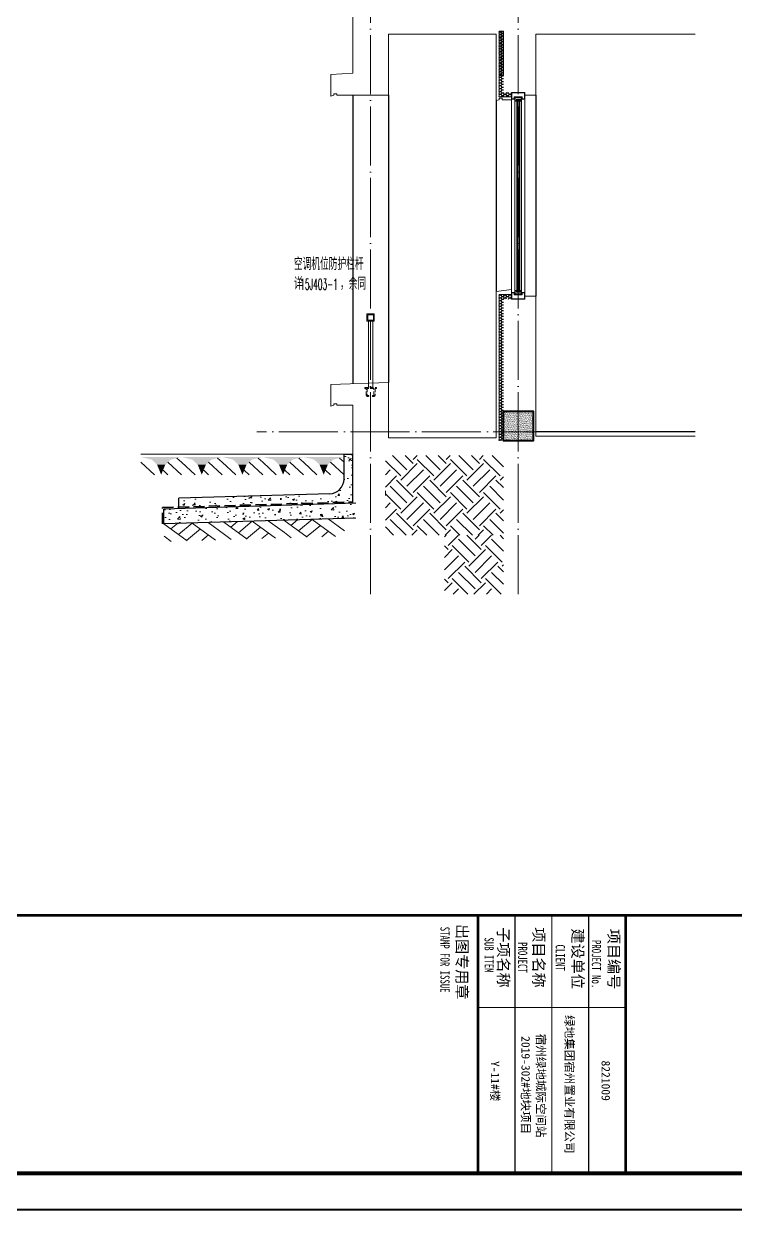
# Model space of a CAD drawing. Extents: x -518115 to 389031, y -231062 to 1628073.
# Drawn here: x 228178 to 232998, y -221678 to -213640 of the extents above; entities that cross this region are included whole.
import ezdxf

# ---------------------------------------------------------------- set-up
doc = ezdxf.new("R2010")
doc.units = 0
doc.header["$LTSCALE"] = 1000
doc.header["$MEASUREMENT"] = 0
doc.linetypes.add('DASH', pattern=[0.35, 0.25, -0.1])
doc.linetypes.add('DOTE', pattern=[2.42, 2, -0.2, 0.02, -0.2])
for name, color, linetype in [('COLUMN', 9, 'Continuous'), ('PUB_TEXT', 4, 'Continuous'), ('图框', 140, 'Continuous'), ('图签文字', 147, 'Continuous'), ('看线', 251, 'Continuous'), ('立面-看线', 251, 'Continuous')]:
    doc.layers.add(name, color=color, linetype=linetype)
for name, color, linetype, lineweight in [('DOTE', 19, 'DOTE', 9), ('PUB_HATCH', 8, 'Continuous', 9), ('S_WINDOW', 144, 'Continuous', 15), ('WALL', 9, 'Continuous', 40), ('内粉刷', 37, 'Continuous', 9), ('图签', 147, 'Continuous', 18), ('填充', 251, 'Continuous', 5), ('立面-中轮廓线', 213, 'Continuous', 35), ('立面-栏杆', 105, 'Continuous', 15), ('粉刷', 251, 'Continuous', 9), ('细细', 250, 'Continuous', 0)]:
    doc.layers.add(name, color=color, linetype=linetype, lineweight=lineweight)
doc.layers.add('yichutu', color=7, linetype='Continuous', true_color=0xffffff, plot=False)
doc.styles.add('_TCH_DIM', font='SIMPLEX.shx', dxfattribs={"width": 0.7, "bigfont": 'GBCBIG.shx'})
doc.styles.add('宋体', font='', dxfattribs={"height": 50})
doc.styles.add('建筑图签-1', font='', dxfattribs={"width": 0.7})
doc.styles.get('宋体').set_extended_font_data('SimSun')
doc.styles.get('建筑图签-1').set_extended_font_data('SimHei')
pattern_1 = [(50, (28072.99, 249033.25), (143.452037, -12.550427), [15, -165]), (355, (28072.99, 249033.25), (-27.750267, 150.438427), [12, -132]), (100.4514, (28084.94, 249032.2), (115.701876, 137.88791), [12.74804, -140.22842]), (46.1842, (28072.99, 249073.25), (213.44821, -33.1038), [22.5, -247.5]), (96.6356, (28090.77, 249070.5), (186.93254, 194.82357), [19.12206, -210.3426]), (351.1842, (28072.99, 249073.25), (186.93239, 194.82372), [18, -198]), (21, (28092.99, 249063.25), (119.38141, -80.52378), [15, -165]), (326, (28092.99, 249063.25), (48.663066, 145.03001), [12, -132]), (71.4514, (28102.93, 249056.54), (168.044526, 64.5061), [12.74804, -140.22842]), (37.5, (28072.986, 249033.25), (2.431971, 66.578771), [0, -130.4, 0, -134, 0, -132.5]), (7.5, (28072.986, 249033.25), (52.613907, 78.882342), [0, -76.4, 0, -127.4, 0, -50.5]), (327.5, (28028.386, 249033.25), (106.764487, -4.510974), [0, -50, 0, -156, 0, -207]), (317.5, (28008.39, 249033.25), (116.637234, 20.020996), [0, -65, 0, -103.6, 0, -147])]
pattern_2 = [(315, (-218910.2607, -140541.0897), (-1.767766953, -1.767766953), []), (315, (-218909.0822, -140541.0897), (-1.767766953, -1.767766953), [])]
pattern_3 = [(315, (-218910.2607, -141979.3279), (-1.767766953, -1.767766953), []), (315, (-218909.0822, -141979.3279), (-1.767766953, -1.767766953), [])]

# ---------------------------------------------------------------- blocks, each defined once
blk = doc.blocks.new('GFDDDDRG')
at = {"layer": '图框'}
blk.add_lwpolyline([(923310, -107437), (923310, -159999), (893610, -159999), (893610, -107437)], close=True, dxfattribs=at)
blk.add_lwpolyline([(923310, -107437), (923310, -159999), (893610, -159999), (893610, -107437)], close=True, dxfattribs=at)
at = {"layer": '图框', "const_width": 50}
blk.add_lwpolyline([(894110, -159499), (922810, -159499), (922810, -108687), (894110, -108687)], close=True, dxfattribs=at)
at = {"layer": '图框'}
for points, const_width in [([(894110, -156002), (922810, -156002)], 35), ([(909660, -159502), (909660, -156002)], 35), ([(910160, -156002), (910160, -159502)], 17.5), ([(910660, -156002), (910660, -159502)], 17.5), ([(911160, -156002), (911160, -159502)], 17.5), ([(911660, -156002), (911660, -159502)], 35), ([(911660, -156002), (911660, -159502)], 35), ([(909660, -157252), (911660, -157252)], 17.5)]:
    blk.add_lwpolyline(points, dxfattribs=dict(at, const_width=const_width))
at = {"layer": '图框', "style": '建筑图签-1', "width": 0.7}
for s, p in [('STAMP FOR ISSUE', (909150, -156158)), ('SUB ITEM', (909748, -156303)), ('PROJECT', (910203, -156366)), ('CLIENT', (910713, -156399)), ('PROJECT No.', (911202, -156337, -899))]:
    blk.add_text(s, height=125, rotation=270, dxfattribs=at).set_placement(p)
at = {"layer": '图签', "color": 2, "style": '宋体'}
for s, height, p in [('绿地集团宿州置业有限公司', 114.67, (910841, -157355)), ('2019-302#地块项目', 114.67, (910249, -157640)), ('宿州绿地城际空间站', 114.7, (910454, -157607)), ('Y-11#楼', 114.7, (909834, -157977)), ('8221009', 114.7, (911334, -157971))]:
    blk.add_text(s, height=height, rotation=270, dxfattribs=at).set_placement(p)
at = {"layer": '图签文字', "color": 7, "style": '建筑图签-1'}
for s, p in [('出图专用章', (909369, -156120)), ('子项名称', (909930, -156165)), ('项目名称', (910408, -156165)), ('建设单位', (910937, -156182)), ('项目编号', (911426, -156186))]:
    blk.add_text(s, height=150, rotation=270, dxfattribs=at).set_placement(p)
blk = doc.blocks.new('yct-1051-594-26275-14850-25-1002.0')
at = {"layer": 'yichutu', "color": 7, "true_color": 0xffffff}
blk.add_lwpolyline([(0, 0), (0, 14850), (26275, 14850), (26275, 0)], close=True, dxfattribs=at)
blk = doc.blocks.new('$LinePat$素土夯实')
at = {"color": 0}
for p, q in [((0, -210), (210, 0)), ((120, -300), (420, 0)), ((420, 0), (608, -188)), ((495, -300), (795, 0)), ((615, 0), (705, -90)), ((315, -105), (502, -293)), ((210, -210), (300, -300)), ((705, -300), (795, -210))]:
    blk.add_line(p, q, dxfattribs=at)
blk = doc.blocks.new('$LinePat$自然土壤')
at = {"color": 0}
for p, q in [((0, -90), (71, -19)), ((0, -300), (211, -89)), ((420, -300), (630, -90)), ((210, -300), (286, -224))]:
    blk.add_line(p, q, dxfattribs=at)
for points in [[(0, 0), (630, 0), (168, -45), (462, -45)], [(168, -45), (462, -45), (252, -132), (378, -132)], [(252, -132), (378, -132), (315, -300)]]:
    blk.add_solid(points, dxfattribs=at)
blk = doc.blocks.new('sanshui')
at = {"layer": '粉刷'}
h = blk.add_hatch(dxfattribs=at)
h.set_pattern_fill('混凝土', color=256, scale=20)
h.set_pattern_definition(pattern_1)
edge = h.paths.add_edge_path()
edge.add_line((346317.8, 427329.6), (346257.8, 427329.6))
edge.add_line((346257.8, 427329.6), (346257.8, 427160.3))
edge.add_arc((346157.8, 427160.3), 100, 271.71836, 360, ccw=False)
edge.add_line((346160.8, 427060.3), (345137.8, 427029.6))
edge.add_line((345137.8, 427029.6), (345137.8, 426969.6))
edge.add_line((345137.8, 426969.6), (346317.8, 427005))
edge.add_line((346317.8, 427005), (346317.8, 427329.6))
h = blk.add_hatch(dxfattribs=at)
h.set_pattern_fill('混凝土', color=256, scale=20)
h.set_pattern_definition(pattern_1)
h.paths.add_polyline_path([(346337.8, 426895.6), (346337.8, 426995.6), (345037.8, 426956.6), (345037.8, 426856.6)])
at = {"layer": 'COLUMN'}
for p, q in [((346257.8, 427329.6), (346317.8, 427329.6)), ((346257.8, 427160.3), (346257.8, 427329.6)), ((346317.8, 426995), (346317.8, 427329.6)), ((346338.1, 426995.6), (345037.8, 426956.6)), ((346160.8, 427060.3), (345137.8, 427029.6)), ((345137.8, 426959.6), (345137.8, 427029.6)), ((345037.8, 426856.6), (345037.8, 426956.6)), ((346338.1, 426895.6), (345037.8, 426856.6))]:
    blk.add_line(p, q, dxfattribs=at)
blk.add_arc((346157.8, 427160.3), 100, 271.71836, 0, dxfattribs=at)
at = {"layer": '立面-中轮廓线', "linetype": 'DASH', "ltscale": 0.3}
blk.add_lwpolyline([(345027.8, 426856.6), (345027.8, 426966.3), (346317.8, 427005)], dxfattribs=at)
at = {"layer": '粉刷'}
blk.add_line((344881.5, 427329.6), (346257.8, 427329.6), dxfattribs=at)
at = {"layer": '粉刷', "yscale": 0.4, "zscale": 0.4}
for name, p, xscale, rotation in [('$LinePat$自然土壤', (345156.8, 427309.6), -0.4369306507241237, 359.9999999999903), ('$LinePat$自然土壤', (345432, 427309.6), -0.4369306507241237, 359.9999999999903), ('$LinePat$自然土壤', (345707.3, 427309.6), -0.4369306507241237, 359.9999999999903), ('$LinePat$自然土壤', (345982.6, 427309.6), -0.4369306507241237, 359.9999999999903), ('$LinePat$自然土壤', (346257.8, 427309.6), -0.4369306507241237, 359.9999999999903), ('$LinePat$素土夯实', (345444.5, 426868.8), -0.5117605352322558, 1.718358001643932), ('$LinePat$素土夯实', (345851.2, 426881), -0.5117605352322558, 1.718358001643932), ('$LinePat$素土夯实', (346257.8, 426893.2), -0.5117605352322558, 1.718358001643932)]:
    blk.add_blockref(name, p, dxfattribs=dict(at, xscale=xscale, rotation=rotation))
blk = doc.blocks.new('zrszerf')
at = {"layer": '细细'}
h = blk.add_hatch(dxfattribs=at)
h.set_pattern_fill('金属', color=256, style=0)
h.set_pattern_definition(pattern_2)
h.paths.add_polyline_path([(257694.9, 608543.3), (257714.9, 608543.3), (257714.9, 608556.8), (257764.9, 608556.8), (257764.9, 608543.3), (257784.9, 608543.3), (257784.9, 608588.3), (257694.9, 608588.3)])
h.paths.add_polyline_path([(257712.9, 608558.8), (257712.9, 608545.3), (257696.9, 608545.3), (257696.9, 608586.3), (257782.9, 608586.3), (257782.9, 608545.3), (257766.9, 608545.3), (257766.9, 608558.8)], flags=16)
h = blk.add_hatch(dxfattribs=at)
h.set_pattern_fill('金属', color=256, style=0)
h.set_pattern_definition(pattern_2)
h.paths.add_polyline_path([(257762.4, 608554.8), (257762.4, 608529.8), (257750.4, 608529.8), (257750.4, 608539.8), (257729.4, 608539.8), (257729.4, 608529.8), (257717.4, 608529.8), (257717.4, 608554.8)])
h.paths.add_polyline_path([(257719.4, 608552.8), (257719.4, 608531.8), (257727.4, 608531.8), (257727.4, 608541.8), (257752.4, 608541.8), (257752.4, 608531.8), (257760.4, 608531.8), (257760.4, 608552.8)], flags=16)
h = blk.add_hatch(color=256, dxfattribs=at)
edge = h.paths.add_edge_path()
edge.add_line((257735.4, 608539.8), (257735.4, 608527.8))
edge.add_arc((257739.9, 608519.5), 9.44, 61.51755, 118.48245, ccw=False)
edge.add_line((257744.4, 608527.8), (257744.4, 608539.8))
edge.add_arc((257739.9, 608548.1), 9.44, 241.51755, 298.48245, ccw=False)
h = blk.add_hatch(dxfattribs=at)
h.set_pattern_fill('金属', color=256, style=0)
h.set_pattern_definition(pattern_3)
h.paths.add_polyline_path([(257694.9, 607233.3), (257714.9, 607233.3), (257714.9, 607219.8), (257764.9, 607219.8), (257764.9, 607233.3), (257784.9, 607233.3), (257784.9, 607188.3), (257694.9, 607188.3)])
h.paths.add_polyline_path([(257712.9, 607217.8), (257712.9, 607231.3), (257696.9, 607231.3), (257696.9, 607190.3), (257782.9, 607190.3), (257782.9, 607231.3), (257766.9, 607231.3), (257766.9, 607217.8)], flags=16)
h = blk.add_hatch(dxfattribs=at)
h.set_pattern_fill('金属', color=256, style=0)
h.set_pattern_definition(pattern_3)
h.paths.add_polyline_path([(257762.4, 607221.8), (257762.4, 607246.8), (257750.4, 607246.8), (257750.4, 607236.8), (257729.4, 607236.8), (257729.4, 607246.8), (257717.4, 607246.8), (257717.4, 607221.8)])
h.paths.add_polyline_path([(257719.4, 607223.8), (257719.4, 607244.8), (257727.4, 607244.8), (257727.4, 607234.8), (257752.4, 607234.8), (257752.4, 607244.8), (257760.4, 607244.8), (257760.4, 607223.8)], flags=16)
h = blk.add_hatch(color=256, dxfattribs=at)
edge = h.paths.add_edge_path()
edge.add_line((257735.4, 607236.8), (257735.4, 607248.8))
edge.add_arc((257739.9, 607257.1), 9.44, 241.51755, 298.48245)
edge.add_line((257744.4, 607248.8), (257744.4, 607236.8))
edge.add_arc((257739.9, 607228.5), 9.44, 61.51755, 118.48245)
at = {"layer": 'S_WINDOW'}
for p, q in [((257694.9, 607233.3), (257694.9, 608543.3)), ((257717.4, 607246.8), (257717.4, 608529.8)), ((257762.4, 607246.8), (257762.4, 608529.8)), ((257784.9, 607233.3), (257784.9, 608543.3))]:
    blk.add_line(p, q, dxfattribs=at)
for points in [[(257784.9, 608588.3), (257784.9, 608543.3), (257764.9, 608543.3), (257764.9, 608556.8), (257714.9, 608556.8), (257714.9, 608543.3), (257694.9, 608543.3), (257694.9, 608588.3)], [(257782.9, 608586.3), (257782.9, 608545.3), (257766.9, 608545.3), (257766.9, 608558.8), (257712.9, 608558.8), (257712.9, 608545.3), (257696.9, 608545.3), (257696.9, 608586.3)], [(257762.4, 608554.8), (257762.4, 608529.8), (257750.4, 608529.8), (257750.4, 608539.8), (257729.4, 608539.8), (257729.4, 608529.8), (257717.4, 608529.8), (257717.4, 608554.8)], [(257760.4, 608552.8), (257760.4, 608531.8), (257752.4, 608531.8), (257752.4, 608541.8), (257727.4, 608541.8), (257727.4, 608531.8), (257719.4, 608531.8), (257719.4, 608552.8)], [(257784.9, 607188.3), (257784.9, 607233.3), (257764.9, 607233.3), (257764.9, 607219.8), (257714.9, 607219.8), (257714.9, 607233.3), (257694.9, 607233.3), (257694.9, 607188.3)], [(257782.9, 607190.3), (257782.9, 607231.3), (257766.9, 607231.3), (257766.9, 607217.8), (257712.9, 607217.8), (257712.9, 607231.3), (257696.9, 607231.3), (257696.9, 607190.3)], [(257762.4, 607221.8), (257762.4, 607246.8), (257750.4, 607246.8), (257750.4, 607236.8), (257729.4, 607236.8), (257729.4, 607246.8), (257717.4, 607246.8), (257717.4, 607221.8)], [(257760.4, 607223.8), (257760.4, 607244.8), (257752.4, 607244.8), (257752.4, 607234.8), (257727.4, 607234.8), (257727.4, 607244.8), (257719.4, 607244.8), (257719.4, 607223.8)]]:
    blk.add_lwpolyline(points, close=True, dxfattribs=at)
at = {"layer": '细细'}
for points in [[(257729.4, 608529.8), (257729.4, 607246.8)], [(257735.4, 607248.8), (257735.4, 608539.8)], [(257744.4, 607248.8), (257744.4, 608539.8)], [(257750.4, 608529.8), (257750.4, 607246.8)]]:
    blk.add_lwpolyline(points, dxfattribs=at)
for points in [[(257735.4, 608539.8), (257735.4, 608527.8, -0.253805), (257744.4, 608527.8), (257744.4, 608539.8, -0.253805)], [(257735.4, 607236.8), (257735.4, 607248.8, 0.253805), (257744.4, 607248.8), (257744.4, 607236.8, 0.253805)]]:
    blk.add_lwpolyline(points, format="xyb", close=True, dxfattribs=at)
blk = doc.blocks.new('A$C01BC52BD')
at = {"layer": '立面-栏杆'}
for p, q in [((-15, 0), (-15, 450)), ((15, 450), (15, 0))]:
    blk.add_line(p, q, dxfattribs=at)
at = {"layer": '立面-栏杆', "linetype": 'DASH', "ltscale": 0.1}
for p, q in [((40, 0), (-40, 0)), ((-40, 0), (-40, -7.1)), ((40, -7.1), (40, 0)), ((-40, -7.1), (-29.7, -7.1)), ((-29.7, -7.1), (-29.7, -51)), ((-22.5, -7.1), (22.4, -7.1)), ((-22.5, -51), (-22.5, -7.1)), ((-15.3, -52.8), (-20.7, -52.8)), ((-20.7, -60), (-15.3, -60)), ((-12.6, -57.3), (-12.6, -55.5)), ((12.5, -55.5), (12.5, -57.3)), ((20.6, -52.8), (15.2, -52.8)), ((15.2, -60), (20.6, -60)), ((22.4, -7.1), (22.4, -51)), ((29.6, -7.1), (40, -7.1)), ((29.6, -51), (29.6, -7.1))]:
    blk.add_line(p, q, dxfattribs=at)
at = {"layer": '立面-栏杆'}
for points in [[(25, 500), (-25, 500), (-25, 450), (25, 450)], [(19, 494), (-19, 494), (-19, 456), (19, 456)]]:
    blk.add_lwpolyline(points, close=True, dxfattribs=at)
at = {"layer": '立面-栏杆', "linetype": 'DASH', "ltscale": 0.1}
for centre, major_axis, start_param, end_param in [((-20.7, -51), (6.36, 6.36), 2.356194, 3.926991), ((-20.7, -51), (1.27, 1.27), 2.356194, 3.926991), ((-15.3, -55.5), (1.91, 1.91), 5.497787, 7.068583), ((-15.3, -57.3), (1.91, 1.91), 3.926991, 5.497787), ((15.2, -55.5), (1.91, 1.91), 0.785398, 2.356194), ((17.1, -55.4), (3.53, 3.53), 2.748894, 3.534292), ((20.6, -51), (-6.36, 6.36), 2.356194, 3.926991), ((20.6, -51), (-1.27, 1.27), 2.356194, 3.926991)]:
    blk.add_ellipse(centre, major_axis=major_axis, ratio=1, start_param=start_param, end_param=end_param, dxfattribs=at)
blk = doc.blocks.new('A$C2F8614E4')
at = {"layer": 'PUB_TEXT', "style": '_TCH_DIM'}
for s, height, width, p in [('空调机位防护栏杆', 84.4, 0.7, (-495.1, 296.2)), ('详', 84.4, 0.7, (-495.1, 163.3)), ('，余同', 84.4, 0.7, (-182.6, 163.3)), ('15J403-1', 74.38, 0.494118, (-452.1, 163.3))]:
    blk.add_text(s, height=height, dxfattribs=dict(at, width=width)).set_placement(p)
blk = doc.blocks.new('A$C1F6240CC')
at = {"layer": 'PUB_HATCH'}
h = blk.add_hatch(dxfattribs=at)
h.set_pattern_fill('DOTS', color=251, scale=2, style=0)
h.set_pattern_definition([(0, (-2e-08, -300), (1.5875, 3.175), [0, -3.175])])
h.paths.add_polyline_path([(-30, -300), (0, -300), (0, -50), (0, 0), (0, 0), (0, 0), (-30, 0)])
at = {"layer": 'PUB_HATCH', "color": 5}
blk.add_lwpolyline([(0, 0), (-30, 0), (-30, -300), (0, -300)], close=True, dxfattribs=at)

msp = doc.modelspace()

# ---------------------------------------------------------------- hatches: boundary and pattern name
at = {"layer": '填充'}
h = msp.add_hatch(dxfattribs=at)
h.set_pattern_fill('EARTH', color=250, scale=50, angle=45, style=0)
h.set_pattern_definition([(45, (-634880.9, -90418.95), (0, 224.506403), [158.75, -158.75]), (45, (-634923, -90376.86), (0, 224.506403), [158.75, -158.75]), (45, (-634965.09, -90334.77), (0, 224.506403), [158.75, -158.75]), (135, (-634965.09, -90306.7), (-224.506403, 0), [158.75, -158.75]), (135, (-634923, -90264.6), (-224.506403, 0), [158.75, -158.75]), (135, (-634880.9, -90222.51), (-224.506403, 0), [158.75, -158.75])])
h.paths.add_polyline_path([(230628.2, -217105), (231428.2, -217105), (231428.2, -216565), (230628.2, -216565)])
h = msp.add_hatch(dxfattribs=at)
h.set_pattern_fill('EARTH', color=250, scale=50, angle=45, style=0)
h.set_pattern_definition([(45, (-884070.1, -672698.41), (0, 224.506403), [158.75, -158.75]), (45, (-884112.19, -672656.31), (0, 224.506403), [158.75, -158.75]), (45, (-884154.29, -672614.22), (0, 224.506403), [158.75, -158.75]), (135, (-884154.29, -672586.16), (-224.506403, 0), [158.75, -158.75]), (135, (-884112.19, -672544.06), (-224.506403, 0), [158.75, -158.75]), (135, (-884070.1, -672501.97), (-224.506403, 0), [158.75, -158.75])])
h.paths.add_polyline_path([(231428.2, -217105), (231028.2, -217105), (231028.2, -217505), (231428.2, -217505)])
at = {"layer": '立面-看线'}
h = msp.add_hatch(dxfattribs=at)
h.set_pattern_fill('HONEY', color=256, scale=7)
h.set_pattern_definition([(0, (-1513600.591, -481665.907), (16.66875, 9.623705), [11.1125, -22.225]), (120, (-1513600.591, -481665.907), (-16.66874801, 9.62370845), [11.1125, -22.225]), (60, (-1513600.591, -481665.907), (1.99e-06, 19.24741345), [-22.225, 11.1125])])
h.paths.add_polyline_path([(231398.2, -213690), (231428.2, -213690), (231428.2, -214105), (231483.2, -214105), (231483.2, -214135), (231398.2, -214135)])
h = msp.add_hatch(dxfattribs=at)
h.set_pattern_fill('HONEY', color=256, scale=7)
h.set_pattern_definition([(0, (-1513600.591, -484565.907), (16.66875, 9.623705), [11.1125, -22.225]), (120, (-1513600.591, -484565.907), (-16.66874801, 9.62370845), [11.1125, -22.225]), (60, (-1513600.591, -484565.907), (1.99e-06, 19.24741345), [-22.225, 11.1125])])
h.paths.add_polyline_path([(231398.2, -216465), (231428.2, -216465), (231428.2, -215505), (231483.2, -215505), (231483.2, -215475), (231398.2, -215475)])
h = msp.add_hatch(dxfattribs=at)
h.set_pattern_fill('碎沙', color=256, scale=4)
h.set_pattern_definition([(37.5, (-569625.062, -601826.993), (-0.32000626, 9.78826475), [0, -7.7216, 0, -8.636, 0, -8.255]), (7.5, (-569625.062, -601826.993), (8.99046566, 14.33650201), [0, -4.1656, 0, -6.9596, 0, -2.667]), (327.5, (-569631.31, -601826.993), (15.819847405, 0.02874369), [0, -2.54, 0, -9.144, 0, -11.938]), (317.5, (-569631.31, -601826.993), (15.27112905, 4.45858647), [0, -1.27, 0, -5.9944, 0, -6.858])])
h.paths.add_polyline_path([(231428.2, -216465), (231628.2, -216465), (231628.2, -216265), (231428.2, -216265)])

# ---------------------------------------------------------------- linework, layer by layer
at = {"layer": 'DOTE', "linetype": 'DOTE', "ltscale": 0.2}
for p, q in [((230528.2, -217505), (230528.2, -197905)), ((231528.2, -217505), (231528.2, -197905)), ((232726.7, -216405), (229758, -216405))]:
    msp.add_line(p, q, dxfattribs=at)
at = {"layer": 'PUB_HATCH', "color": 215, "true_color": 0xa953a0}
msp.add_line((230628.2, -216835), (230628.2, -216805), dxfattribs=at)
for points in [[(231483.2, -214135), (231398.2, -214135), (231398.2, -213690)], [(231398.2, -216465), (231398.2, -215475), (231483.2, -215475)]]:
    msp.add_lwpolyline(points, dxfattribs=at)
at = {"layer": 'WALL'}
msp.add_lwpolyline([(231428.2, -216265), (231628.2, -216265), (231628.2, -216465), (231428.2, -216465)], close=True, dxfattribs=at)
at = {"layer": '内粉刷'}
for p, q in [((231378.2, -213710), (231378.2, -214155)), ((231378.2, -216405), (231378.2, -216445))]:
    msp.add_line(p, q, dxfattribs=at)
for points in [[(230298.2, -213475), (230408.2, -213475), (230408.2, -213975), (230258.2, -213985), (230258.2, -214125)], [(230298.2, -214125), (230648.2, -214125), (230648.2, -213710), (231378.2, -213710)], [(231573.2, -214125), (231648.2, -214125), (231648.2, -213710), (232726.7, -213710)], [(230298.2, -214125), (230298.2, -214115), (230278.2, -214115), (230278.2, -214125), (230258.2, -214130), (230258.2, -214125)], [(231418.2, -214155), (231418.2, -214145), (231398.2, -214145), (231398.2, -214155), (231378.2, -214160), (231378.2, -214155)], [(231418.2, -214155), (231483.2, -214155)], [(231378.2, -216405), (231378.2, -215455), (231483.2, -215440)], [(231573.2, -215485), (231648.2, -215485), (231648.2, -216435)], [(231378.2, -216445), (230648.2, -216445), (230648.2, -216070), (230258.2, -216085), (230258.2, -216225)], [(230298.2, -216225), (230298.2, -216215), (230278.2, -216215), (230278.2, -216225), (230258.2, -216230), (230258.2, -216225)], [(230298.2, -216225), (230408.2, -216225), (230408.2, -216555)], [(232726.7, -216435), (231648.2, -216435)], [(230248.2, -216855), (230248.2, -216855)]]:
    msp.add_lwpolyline(points, dxfattribs=at)
at = {"layer": '看线'}
for p, q in [((230408.2, -214125), (230408.2, -216079.3)), ((230648.2, -214125), (230648.2, -216070)), ((231648.2, -214125), (231648.2, -215485)), ((231378.2, -214155), (231378.2, -215455))]:
    msp.add_line(p, q, dxfattribs=at)
at = {"layer": '看线', "color": 32}
msp.add_lwpolyline([(232726.7, -216405), (231648.2, -216405)], dxfattribs=at)

# ---------------------------------------------------------------- block references
at = {"xscale": 0.5, "yscale": 0.5, "zscale": 0.5}
msp.add_blockref('GFDDDDRG', (-223574.4, -141678.5), dxfattribs=at)
for name, p in [('A$C1F6240CC', (231428.2, -213690)), ('zrszerf', (-26211.7, -822693.4)), ('A$C2F8614E4', (230503.2, -215605)), ('sanshui', (-115909.9, -643884.7))]:
    msp.add_blockref(name, p)
at = {"xscale": -1}
msp.add_blockref('A$C01BC52BD', (230528.2, -216105), dxfattribs=at)
at = {"layer": 'yichutu', "rotation": 270}
msp.add_blockref('yct-1051-594-26275-14850-25-1002.0', (223230.5, -195397), dxfattribs=at)

doc.saveas('drawing.dxf')
